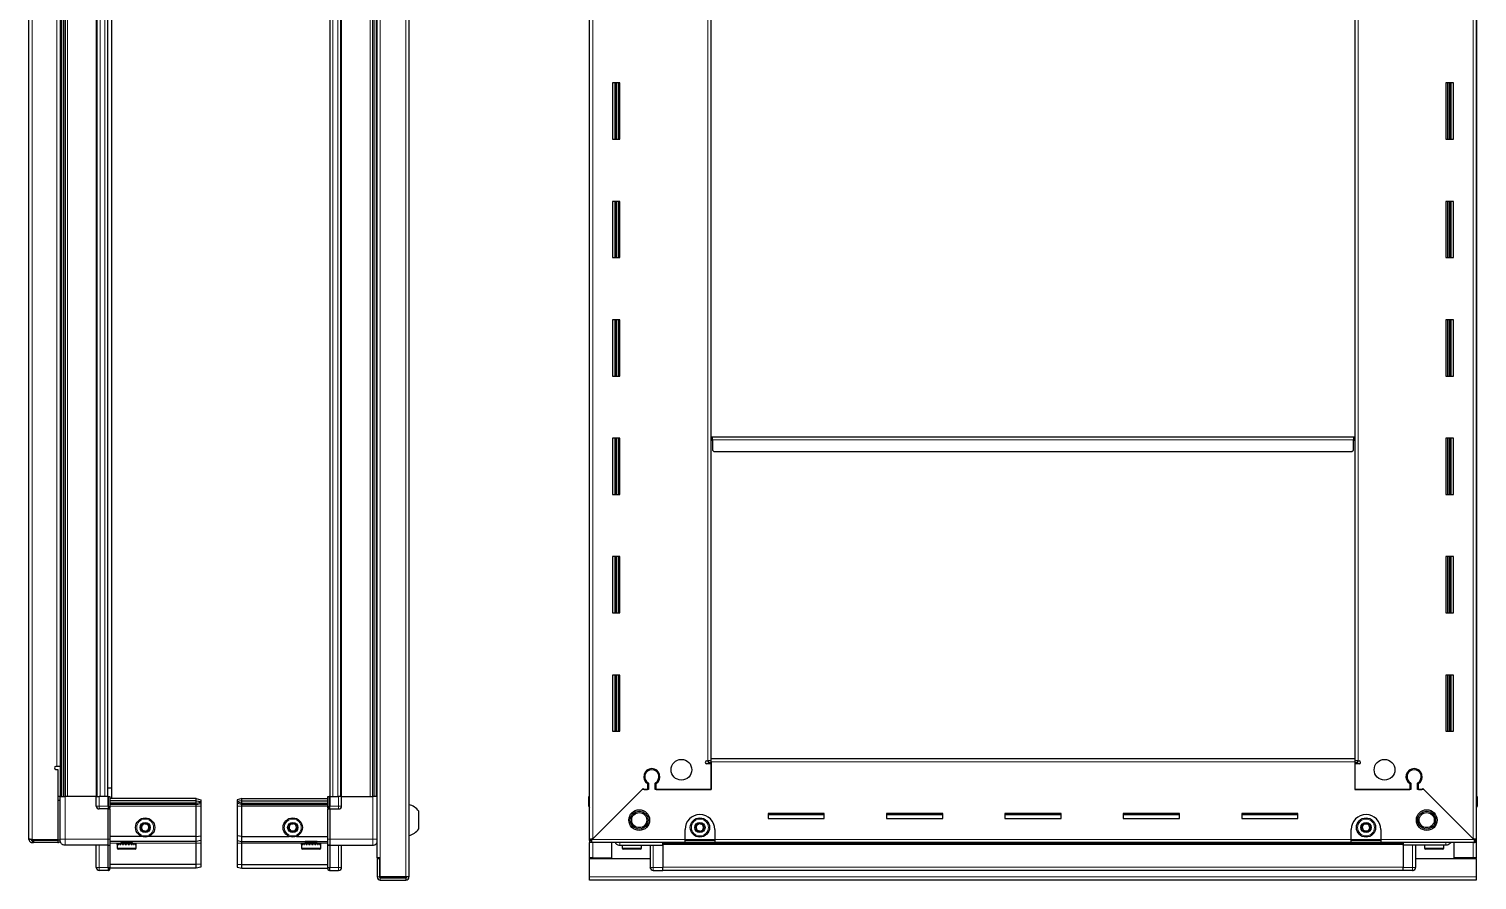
# Model space of a CAD drawing. Header units: millimetres. Extents: x 877 to 2763, y 126 to 1887.
# Drawn here: x 1709 to 2687, y 549 to 1124 of the extents above; entities that cross this region are included whole.
import ezdxf

# ---------------------------------------------------------------- set-up
doc = ezdxf.new("R2010")
doc.units = ezdxf.units.MM

msp = doc.modelspace()

# ---------------------------------------------------------------- linework, layer by layer
at = {"color": 8, "linetype": 'Continuous', "lineweight": 18}
for p, q in [((1963.45, 1745.56), (1963.45, 550.76)), ((1946.05, 1732.66), (1946.05, 563.66)), ((1710.95, 1720.41), (1710.95, 575.91)), ((2089.72, 1719.81), (2089.72, 576.51)), ((2684.52, 576.51), (2684.52, 1719.81)), ((1731.08, 1691.16), (1731.08, 605.16)), ((1733.53, 605.16), (1733.53, 1691.16)), ((1734.95, 1691.16), (1734.95, 605.16)), ((1754.35, 605.16), (1754.35, 1691.16)), ((1757, 605.16), (1757, 1691.16)), ((1760.2, 605.16), (1760.2, 1691.16)), ((1914.2, 1691.16), (1914.2, 605.16)), ((1917.4, 1691.16), (1917.4, 605.16)), ((1920.05, 1691.16), (1920.05, 605.16)), ((1939.45, 605.16), (1939.45, 1691.16)), ((1940.86, 1691.16), (1940.86, 605.16)), ((1943.31, 605.16), (1943.31, 1691.16)), ((1727.75, 625.41), (1727.75, 1670.91)), ((2167.52, 629.16), (2167.52, 1667.16)), ((2606.72, 1667.16), (2606.72, 629.16)), ((2104.62, 1087.16), (2104.62, 1049.16)), ((2105.85, 1087.16), (2105.85, 1049.16)), ((2668.38, 1049.16), (2668.38, 1087.16)), ((2669.62, 1049.16), (2669.62, 1087.16)), ((2104.62, 1007.16), (2104.62, 969.16)), ((2105.85, 1007.16), (2105.85, 969.16)), ((2668.38, 969.16), (2668.38, 1007.16)), ((2669.62, 969.16), (2669.62, 1007.16)), ((2104.62, 927.16), (2104.62, 889.16)), ((2105.85, 927.16), (2105.85, 889.16)), ((2668.38, 889.16), (2668.38, 927.16)), ((2669.62, 889.16), (2669.62, 927.16)), ((2104.62, 847.16), (2104.62, 809.16)), ((2105.85, 847.16), (2105.85, 809.16)), ((2170.62, 846.06), (2603.62, 846.06)), ((2668.38, 809.16), (2668.38, 847.16)), ((2669.62, 809.16), (2669.62, 847.16)), ((2104.62, 767.16), (2104.62, 729.16)), ((2105.85, 767.16), (2105.85, 729.16)), ((2668.38, 729.16), (2668.38, 767.16)), ((2669.62, 729.16), (2669.62, 767.16)), ((2104.62, 687.16), (2104.62, 649.16)), ((2105.85, 687.16), (2105.85, 649.16)), ((2668.38, 649.16), (2668.38, 687.16)), ((2669.62, 649.16), (2669.62, 687.16)), ((2604.62, 628.56), (2169.62, 628.56)), ((1729.85, 605.16), (1729.85, 625.41)), ((1733.35, 605.16), (1733.35, 576.16)), ((1754.35, 598.66), (1756.35, 598.66)), ((1756.35, 605.16), (1756.35, 598.66)), ((1756.35, 598.66), (1756.35, 596.66)), ((1762.35, 598.66), (1756.35, 598.66)), ((1762.35, 598.66), (1762.68, 598.66)), ((1821.85, 598.66), (1763.55, 598.66)), ((1821.85, 598.66), (1824.85, 598.66)), ((1852.55, 598.66), (1849.55, 598.66)), ((1852.55, 598.66), (1910.85, 598.66)), ((1912.05, 605.16), (1911.71, 605.16)), ((1912.05, 598.66), (1911.71, 598.66)), ((1912.05, 598.66), (1918.05, 598.66)), ((1918.05, 605.16), (1918.05, 598.66)), ((1920.05, 598.66), (1918.05, 598.66)), ((1918.05, 598.66), (1918.05, 596.66)), ((1941.05, 605.16), (1941.05, 576.16)), ((2087.62, 598.66), (2087.12, 598.66)), ((2686.62, 598.66), (2687.12, 598.66)), ((1763.55, 596.46), (1762.35, 596.46)), ((1912.05, 596.46), (1910.85, 596.46)), ((1762.35, 576.16), (1733.35, 576.16)), ((1756.35, 572.16), (1756.35, 557.16)), ((1762.35, 576.16), (1763.55, 576.16)), ((1763.55, 571.96), (1762.35, 571.96)), ((1770.85, 573.66), (1763.55, 573.66)), ((1768.52, 570.26), (1768.35, 570.26)), ((1781.35, 570.26), (1768.52, 570.26)), ((1821.85, 573.66), (1778.85, 573.66)), ((1824.85, 573.66), (1821.85, 573.66)), ((1849.55, 573.66), (1852.55, 573.66)), ((1852.55, 573.66), (1895.55, 573.66)), ((1906.05, 570.26), (1893.05, 570.26)), ((1903.55, 573.66), (1910.85, 573.66)), ((1912.05, 576.16), (1910.85, 576.16)), ((1912.05, 571.96), (1910.85, 571.96)), ((1912.05, 576.16), (1941.05, 576.16)), ((1918.05, 572.16), (1918.05, 557.16)), ((2089.22, 576.01), (2152.12, 576.01)), ((2089.72, 563.66), (2089.72, 573.91)), ((2113.92, 570.26), (2109.62, 570.26)), ((2122.62, 570.26), (2113.92, 570.26)), ((2130.62, 557.16), (2130.62, 572.16)), ((2137.12, 573.89), (2637.12, 573.89)), ((2137.12, 572.66), (2637.12, 572.66)), ((2172.12, 576.01), (2152.12, 576.01)), ((2172.12, 576.01), (2602.12, 576.01)), ((2622.12, 576.01), (2602.12, 576.01)), ((2622.12, 576.01), (2685.02, 576.01)), ((2643.62, 557.16), (2643.62, 572.16)), ((2659.59, 570.26), (2651.62, 570.26)), ((2664.62, 570.26), (2659.59, 570.26)), ((2684.52, 573.91), (2684.52, 563.66)), ((2089.72, 563.16), (2089.72, 563.66)), ((2684.52, 563.66), (2684.52, 563.16)), ((1756.35, 557.16), (1754.35, 557.16)), ((1756.35, 557.16), (1756.35, 555.16)), ((1762.35, 557.16), (1756.35, 557.16)), ((1762.35, 557.16), (1763.55, 557.16)), ((1912.05, 557.16), (1910.85, 557.16)), ((1912.05, 557.16), (1918.05, 557.16)), ((1918.05, 557.16), (1920.05, 557.16)), ((1918.05, 557.16), (1918.05, 555.16)), ((1945.55, 550.76), (1944.05, 550.76)), ((1946.15, 550.16), (1946.15, 548.66)), ((2686.62, 550.76), (2087.62, 550.76)), ((2128.62, 557.16), (2130.62, 557.16)), ((2137.12, 557.16), (2130.62, 557.16)), ((2130.62, 555.16), (2130.62, 557.16)), ((2137.12, 557.31), (2637.12, 557.31)), ((2637.12, 557.16), (2643.62, 557.16)), ((2645.62, 557.16), (2643.62, 557.16)), ((2643.62, 555.16), (2643.62, 557.16))]:
    msp.add_line(p, q, dxfattribs=at)
at = {"color": 7, "linetype": 'Continuous', "lineweight": 25}
for p, q in [((1965.55, 1745.56), (1965.55, 550.76)), ((1943.95, 1732.66), (1943.95, 563.66)), ((1708.85, 576.51), (1708.85, 1719.81)), ((2087.62, 575.91), (2087.62, 1720.41)), ((2686.62, 1720.41), (2686.62, 575.91)), ((1730.5, 605.16), (1730.5, 1691.16)), ((1732.29, 1691.16), (1732.29, 605.16)), ((1732.33, 1691.16), (1732.33, 605.16)), ((1755, 605.16), (1755, 1691.16)), ((1762.2, 605.16), (1762.2, 1691.16)), ((1764.7, 1684.16), (1764.7, 610.66)), ((1912.2, 1691.16), (1912.2, 605.16)), ((1919.4, 1691.16), (1919.4, 605.16)), ((1942.07, 605.16), (1942.07, 1691.16)), ((1942.11, 605.16), (1942.11, 1691.16)), ((1943.9, 1691.16), (1943.9, 605.16)), ((2087.27, 1691.16), (2087.27, 605.16)), ((2686.97, 605.16), (2686.97, 1691.16)), ((1729.85, 1670.91), (1729.85, 625.41)), ((2169.62, 630.66), (2169.62, 1665.66)), ((2604.62, 1665.66), (2604.62, 630.66)), ((2108.12, 1087.16), (2103.12, 1087.16)), ((2103.12, 1087.16), (2103.12, 1049.16)), ((2105.27, 1049.16), (2105.27, 1087.16)), ((2107.06, 1049.16), (2107.06, 1087.16)), ((2107.09, 1049.16), (2107.09, 1087.16)), ((2108.12, 1049.16), (2108.12, 1087.16)), ((2666.12, 1087.16), (2666.12, 1049.16)), ((2671.12, 1087.16), (2666.12, 1087.16)), ((2667.14, 1087.16), (2667.14, 1049.16)), ((2667.17, 1087.16), (2667.17, 1049.16)), ((2668.97, 1087.16), (2668.97, 1049.16)), ((2671.12, 1049.16), (2671.12, 1087.16)), ((2103.12, 1049.16), (2108.12, 1049.16)), ((2666.12, 1049.16), (2671.12, 1049.16)), ((2108.12, 1007.16), (2103.12, 1007.16)), ((2103.12, 1007.16), (2103.12, 969.16)), ((2105.27, 969.16), (2105.27, 1007.16)), ((2107.06, 969.16), (2107.06, 1007.16)), ((2107.09, 969.16), (2107.09, 1007.16)), ((2108.12, 969.16), (2108.12, 1007.16)), ((2666.12, 1007.16), (2666.12, 969.16)), ((2671.12, 1007.16), (2666.12, 1007.16)), ((2667.14, 1007.16), (2667.14, 969.16)), ((2667.17, 1007.16), (2667.17, 969.16)), ((2668.97, 1007.16), (2668.97, 969.16)), ((2671.12, 969.16), (2671.12, 1007.16)), ((2103.12, 969.16), (2108.12, 969.16)), ((2666.12, 969.16), (2671.12, 969.16)), ((2108.12, 927.16), (2103.12, 927.16)), ((2103.12, 927.16), (2103.12, 889.16)), ((2105.27, 889.16), (2105.27, 927.16)), ((2107.06, 889.16), (2107.06, 927.16)), ((2107.09, 889.16), (2107.09, 927.16)), ((2108.12, 889.16), (2108.12, 927.16)), ((2666.12, 927.16), (2666.12, 889.16)), ((2671.12, 927.16), (2666.12, 927.16)), ((2667.14, 927.16), (2667.14, 889.16)), ((2667.17, 927.16), (2667.17, 889.16)), ((2668.97, 927.16), (2668.97, 889.16)), ((2671.12, 889.16), (2671.12, 927.16)), ((2103.12, 889.16), (2108.12, 889.16)), ((2666.12, 889.16), (2671.12, 889.16)), ((2108.12, 847.16), (2103.12, 847.16)), ((2103.12, 847.16), (2103.12, 809.16)), ((2105.27, 809.16), (2105.27, 847.16)), ((2107.06, 809.16), (2107.06, 847.16)), ((2107.09, 809.16), (2107.09, 847.16)), ((2108.12, 809.16), (2108.12, 847.16)), ((2169.62, 848.16), (2170.37, 848.16)), ((2170.37, 848.16), (2170.37, 845.31)), ((2170.37, 845.31), (2170.62, 845.31)), ((2170.62, 848.16), (2603.62, 848.16)), ((2170.62, 846.06), (2170.62, 848.16)), ((2170.62, 846.06), (2170.62, 839.16)), ((2603.62, 848.16), (2603.62, 846.06)), ((2603.62, 839.16), (2603.62, 846.06)), ((2603.62, 845.31), (2603.87, 845.31)), ((2603.87, 845.31), (2603.87, 848.16)), ((2603.87, 848.16), (2604.62, 848.16)), ((2666.12, 847.16), (2666.12, 809.16)), ((2671.12, 847.16), (2666.12, 847.16)), ((2667.14, 847.16), (2667.14, 809.16)), ((2667.17, 847.16), (2667.17, 809.16)), ((2668.97, 847.16), (2668.97, 809.16)), ((2671.12, 809.16), (2671.12, 847.16)), ((2170.62, 839.16), (2171.62, 838.16)), ((2171.62, 838.16), (2602.62, 838.16)), ((2602.62, 838.16), (2603.62, 839.16)), ((2103.12, 809.16), (2108.12, 809.16)), ((2666.12, 809.16), (2671.12, 809.16)), ((2108.12, 767.16), (2103.12, 767.16)), ((2103.12, 767.16), (2103.12, 729.16)), ((2105.27, 729.16), (2105.27, 767.16)), ((2107.06, 729.16), (2107.06, 767.16)), ((2107.09, 729.16), (2107.09, 767.16)), ((2108.12, 729.16), (2108.12, 767.16)), ((2666.12, 767.16), (2666.12, 729.16)), ((2671.12, 767.16), (2666.12, 767.16)), ((2667.14, 767.16), (2667.14, 729.16)), ((2667.17, 767.16), (2667.17, 729.16)), ((2668.97, 767.16), (2668.97, 729.16)), ((2671.12, 729.16), (2671.12, 767.16)), ((2103.12, 729.16), (2108.12, 729.16)), ((2666.12, 729.16), (2671.12, 729.16)), ((2108.12, 687.16), (2103.12, 687.16)), ((2103.12, 687.16), (2103.12, 649.16)), ((2105.27, 649.16), (2105.27, 687.16)), ((2107.06, 649.16), (2107.06, 687.16)), ((2107.09, 649.16), (2107.09, 687.16)), ((2108.12, 649.16), (2108.12, 687.16)), ((2666.12, 687.16), (2666.12, 649.16)), ((2671.12, 687.16), (2666.12, 687.16)), ((2667.14, 687.16), (2667.14, 649.16)), ((2667.17, 687.16), (2667.17, 649.16)), ((2668.97, 687.16), (2668.97, 649.16)), ((2671.12, 649.16), (2671.12, 687.16)), ((2103.12, 649.16), (2108.12, 649.16)), ((2666.12, 649.16), (2671.12, 649.16)), ((2166.77, 629.16), (2167.52, 629.16)), ((2169.62, 627.16), (2166.77, 627.16)), ((2169.62, 629.16), (2167.52, 629.16)), ((2167.62, 629.16), (2167.62, 628.16)), ((2167.62, 628.16), (2169.62, 628.16)), ((2169.62, 630.66), (2604.62, 630.66)), ((2169.62, 628.56), (2169.62, 630.66)), ((2169.62, 628.56), (2169.62, 609.91)), ((2169.62, 609.91), (2169.62, 627.16)), ((2604.62, 630.66), (2604.62, 628.56)), ((2606.72, 629.16), (2604.62, 629.16)), ((2604.62, 628.56), (2604.62, 609.91)), ((2604.62, 628.16), (2606.62, 628.16)), ((2604.62, 627.16), (2604.62, 609.91)), ((2607.47, 627.16), (2604.62, 627.16)), ((2606.62, 628.16), (2606.62, 629.16)), ((2606.72, 629.16), (2607.47, 629.16)), ((1727.75, 625.41), (1727, 625.41)), ((1727, 623.41), (1728.35, 623.41)), ((1729.85, 625.41), (1727.75, 625.41)), ((1728.35, 623.41), (1728.35, 575.91)), ((2127.62, 623.53), (2127.62, 622.77)), ((2646.62, 623.53), (2646.62, 622.77)), ((1764.7, 610.66), (1762.2, 610.66)), ((1764.7, 610.66), (1764.7, 603.66)), ((2123.12, 609.91), (2089.22, 576.01)), ((2089.72, 576.51), (2123.82, 610.61)), ((2127.32, 609.91), (2123.12, 609.91)), ((2123.82, 610.61), (2124.52, 609.91)), ((2124.52, 609.91), (2126.62, 609.91)), ((2126.62, 613.8), (2126.62, 609.91)), ((2127.32, 614.2), (2127.32, 609.91)), ((2131.92, 609.91), (2131.92, 614.2)), ((2169.62, 609.91), (2131.92, 609.91)), ((2132.62, 609.91), (2132.62, 613.8)), ((2132.62, 609.91), (2169.62, 609.91)), ((2642.32, 609.91), (2604.62, 609.91)), ((2604.62, 609.91), (2641.62, 609.91)), ((2641.62, 613.8), (2641.62, 609.91)), ((2642.32, 614.2), (2642.32, 609.91)), ((2646.92, 609.91), (2646.92, 614.2)), ((2651.12, 609.91), (2646.92, 609.91)), ((2647.62, 609.91), (2647.62, 613.8)), ((2647.62, 609.91), (2649.72, 609.91)), ((2649.72, 609.91), (2650.42, 610.61)), ((2650.42, 610.61), (2684.52, 576.51)), ((2685.02, 576.01), (2651.12, 609.91)), ((1729.85, 605.16), (1728.35, 605.16)), ((1729.85, 602.41), (1728.35, 602.41)), ((1729.85, 576.16), (1729.85, 605.16)), ((1754.35, 605.16), (1733.35, 605.16)), ((1754.35, 598.66), (1754.35, 605.16)), ((1754.35, 605.16), (1756.35, 605.16)), ((1762.35, 605.16), (1756.35, 605.16)), ((1762.35, 605.16), (1762.68, 605.16)), ((1762.35, 598.66), (1762.35, 605.16)), ((1762.35, 598.66), (1762.35, 596.66)), ((1762.35, 598.66), (1762.35, 596.66)), ((1762.68, 598.66), (1762.68, 605.16)), ((1762.68, 605.16), (1763.55, 605.16)), ((1763.55, 605.16), (1763.55, 597.34)), ((1821.85, 603.66), (1763.55, 603.66)), ((1821.85, 602.16), (1763.55, 602.16)), ((1821.85, 600.66), (1763.55, 600.66)), ((1821.85, 599.66), (1763.55, 599.66)), ((1763.55, 596.66), (1763.55, 597.34)), ((1821.85, 602.16), (1821.85, 603.66)), ((1821.85, 603.66), (1824.85, 602.85)), ((1821.85, 600.66), (1821.85, 602.16)), ((1821.85, 602.16), (1824.85, 601.7)), ((1821.85, 600.66), (1824.85, 601.2)), ((1821.85, 599.66), (1821.85, 600.66)), ((1821.85, 599.66), (1824.85, 600.46)), ((1821.85, 598.66), (1821.85, 599.66)), ((1821.85, 578.16), (1821.85, 598.66)), ((1824.85, 602.85), (1824.85, 601.7)), ((1824.85, 601.7), (1824.85, 601.2)), ((1824.85, 601.2), (1824.85, 600.46)), ((1824.85, 600.46), (1824.85, 598.66)), ((1824.85, 598.66), (1824.85, 578.49)), ((1852.55, 603.66), (1849.55, 602.85)), ((1849.55, 602.85), (1849.55, 601.7)), ((1852.55, 602.16), (1849.55, 601.7)), ((1849.55, 601.7), (1849.55, 601.2)), ((1852.55, 600.66), (1849.55, 601.2)), ((1849.55, 601.2), (1849.55, 600.46)), ((1852.55, 599.66), (1849.55, 600.46)), ((1849.55, 600.46), (1849.55, 598.66)), ((1849.55, 598.66), (1849.55, 578.49)), ((1852.55, 602.16), (1852.55, 603.66)), ((1852.55, 603.66), (1910.85, 603.66)), ((1852.55, 600.66), (1852.55, 602.16)), ((1852.55, 602.16), (1910.85, 602.16)), ((1852.55, 600.66), (1910.85, 600.66)), ((1852.55, 599.66), (1852.55, 600.66)), ((1852.55, 599.66), (1910.85, 599.66)), ((1852.55, 598.66), (1852.55, 599.66)), ((1852.55, 578.16), (1852.55, 598.66)), ((1910.85, 597.34), (1910.85, 605.16)), ((1910.85, 605.16), (1911.71, 605.16)), ((1910.85, 597.34), (1910.85, 596.66)), ((1911.71, 605.16), (1911.71, 605.16)), ((1911.71, 605.16), (1911.71, 598.66)), ((1912.05, 605.16), (1911.71, 605.16)), ((1912.05, 605.16), (1912.05, 598.66)), ((1912.05, 605.16), (1912.05, 605.16)), ((1912.05, 605.16), (1912.05, 598.66)), ((1912.05, 605.16), (1918.05, 605.16)), ((1912.05, 596.66), (1912.05, 598.66)), ((1920.05, 605.16), (1918.05, 605.16)), ((1920.05, 598.66), (1920.05, 605.16)), ((1920.05, 605.16), (1941.05, 605.16)), ((2087.12, 605.16), (2087.12, 605.16)), ((2087.12, 598.66), (2087.12, 605.16)), ((2087.12, 605.16), (2087.12, 605.16)), ((2087.12, 605.16), (2087.12, 598.66)), ((2087.62, 605.16), (2087.12, 605.16)), ((2087.62, 597.34), (2087.62, 597.34)), ((2686.62, 605.16), (2687.12, 605.16)), ((2687.12, 605.16), (2687.12, 605.16)), ((2687.12, 598.66), (2687.12, 605.16)), ((2687.12, 605.16), (2687.12, 598.66)), ((1762.35, 596.66), (1756.35, 596.66)), ((1762.35, 596.66), (1763.55, 596.66)), ((1762.35, 596.46), (1762.35, 596.66)), ((1762.35, 576.16), (1762.35, 596.46)), ((1763.55, 596.66), (1763.55, 596.46)), ((1763.55, 596.46), (1763.55, 576.16)), ((1912.05, 596.66), (1910.85, 596.66)), ((1910.85, 596.46), (1910.85, 596.66)), ((1910.85, 576.16), (1910.85, 596.46)), ((1912.05, 596.66), (1912.05, 596.46)), ((1912.05, 596.66), (1918.05, 596.66)), ((1912.05, 596.46), (1912.05, 576.16)), ((1972.15, 583.16), (1972.15, 595.16)), ((2246.12, 593.66), (2208.12, 593.66)), ((2208.12, 593.66), (2208.12, 590.16)), ((2208.12, 592.91), (2246.12, 592.91)), ((2208.12, 590.16), (2246.12, 590.16)), ((2246.12, 590.16), (2246.12, 593.66)), ((2326.12, 593.66), (2288.12, 593.66)), ((2288.12, 593.66), (2288.12, 590.16)), ((2288.12, 592.91), (2326.12, 592.91)), ((2288.12, 590.16), (2326.12, 590.16)), ((2326.12, 590.16), (2326.12, 593.66)), ((2406.12, 593.66), (2368.12, 593.66)), ((2368.12, 593.66), (2368.12, 590.16)), ((2368.12, 592.91), (2406.12, 592.91)), ((2368.12, 590.16), (2406.12, 590.16)), ((2406.12, 590.16), (2406.12, 593.66)), ((2486.12, 593.66), (2448.12, 593.66)), ((2448.12, 593.66), (2448.12, 590.16)), ((2448.12, 592.91), (2486.12, 592.91)), ((2448.12, 590.16), (2486.12, 590.16)), ((2486.12, 590.16), (2486.12, 593.66)), ((2566.12, 593.66), (2528.12, 593.66)), ((2528.12, 593.66), (2528.12, 590.16)), ((2528.12, 592.91), (2566.12, 592.91)), ((2528.12, 590.16), (2566.12, 590.16)), ((2566.12, 590.16), (2566.12, 593.66)), ((1784.85, 578.16), (1763.55, 578.16)), ((1821.85, 578.16), (1789.85, 578.16)), ((1821.85, 578.16), (1824.85, 578.49)), ((1821.85, 574.66), (1821.85, 578.16)), ((1824.85, 578.49), (1824.85, 575.46)), ((1852.55, 578.16), (1849.55, 578.49)), ((1849.55, 578.49), (1849.55, 575.46)), ((1852.55, 578.16), (1884.55, 578.16)), ((1852.55, 574.66), (1852.55, 578.16)), ((1889.55, 578.16), (1910.85, 578.16)), ((2152.12, 576.01), (2152.12, 582.91)), ((2172.12, 582.91), (2172.12, 576.01)), ((2602.12, 576.01), (2602.12, 582.91)), ((2622.12, 582.91), (2622.12, 576.01)), ((1708.85, 576.01), (1708.85, 576.51)), ((1710.35, 576.01), (1708.85, 576.01)), ((1728.35, 575.91), (1710.95, 575.91)), ((1710.95, 575.41), (1710.95, 573.91)), ((1710.95, 575.41), (1711.85, 575.41)), ((1710.95, 573.91), (1711.85, 573.91)), ((1711.85, 575.41), (1711.85, 573.91)), ((1728.35, 575.41), (1711.85, 575.41)), ((1728.35, 573.91), (1711.85, 573.91)), ((1728.35, 575.91), (1729.85, 575.91)), ((1728.35, 575.41), (1728.35, 573.91)), ((1762.35, 572.16), (1733.35, 572.16)), ((1754.35, 557.16), (1754.35, 572.16)), ((1762.35, 572.16), (1762.35, 576.16)), ((1762.35, 572.16), (1763.55, 572.16)), ((1762.35, 571.96), (1762.35, 572.16)), ((1762.35, 557.16), (1762.35, 571.96)), ((1763.55, 576.16), (1763.55, 572.16)), ((1821.85, 574.66), (1763.55, 574.66)), ((1763.55, 572.16), (1763.55, 571.96)), ((1763.55, 571.96), (1763.55, 557.16)), ((1768.35, 573.16), (1768.35, 570.26)), ((1768.44, 573.16), (1768.35, 573.16)), ((1768.44, 572.66), (1768.44, 573.16)), ((1768.61, 573.16), (1768.44, 573.16)), ((1768.44, 572.66), (1768.61, 572.66)), ((1768.61, 572.66), (1768.61, 573.16)), ((1769.1, 573.16), (1768.61, 573.16)), ((1769.1, 572.66), (1769.1, 573.16)), ((1769.48, 573.16), (1769.1, 573.16)), ((1769.1, 572.66), (1769.48, 572.66)), ((1769.3, 569.46), (1769.15, 569.46)), ((1780.55, 569.46), (1769.3, 569.46)), ((1769.48, 572.66), (1769.48, 573.16)), ((1770.32, 573.16), (1769.48, 573.16)), ((1770.32, 572.66), (1770.32, 573.16)), ((1770.88, 573.16), (1770.32, 573.16)), ((1770.32, 572.66), (1770.88, 572.66)), ((1770.45, 573.26), (1770.45, 573.16)), ((1775.85, 573.26), (1770.45, 573.26)), ((1770.85, 574.66), (1770.85, 574.63)), ((1770.85, 574.63), (1771.54, 574.14)), ((1770.95, 574.63), (1770.85, 574.63)), ((1771.54, 574.14), (1770.85, 573.66)), ((1770.95, 573.66), (1770.85, 573.66)), ((1770.88, 572.66), (1770.88, 573.16)), ((1771.98, 573.16), (1770.88, 573.16)), ((1778.85, 574.63), (1770.95, 574.63)), ((1778.85, 573.66), (1770.95, 573.66)), ((1771.62, 574.14), (1771.54, 574.14)), ((1778.16, 574.14), (1771.62, 574.14)), ((1771.98, 572.66), (1771.98, 573.16)), ((1772.66, 573.16), (1771.98, 573.16)), ((1771.98, 572.66), (1772.66, 572.66)), ((1772.66, 572.66), (1772.66, 573.16)), ((1773.93, 573.16), (1772.66, 573.16)), ((1773.93, 572.66), (1773.93, 573.16)), ((1774.22, 573.16), (1773.93, 573.16)), ((1773.93, 572.66), (1774.66, 572.66)), ((1774.22, 572.66), (1774.22, 573.16)), ((1774.66, 572.66), (1774.66, 573.16)), ((1775.96, 573.16), (1774.66, 573.16)), ((1779.25, 573.26), (1775.85, 573.26)), ((1775.96, 572.66), (1775.96, 573.16)), ((1775.96, 572.66), (1776.68, 572.66)), ((1776.09, 572.66), (1776.09, 573.16)), ((1776.68, 573.16), (1776.09, 573.16)), ((1776.68, 572.66), (1776.68, 573.16)), ((1777.88, 573.16), (1776.68, 573.16)), ((1777.88, 572.66), (1777.88, 573.16)), ((1778.52, 573.16), (1777.88, 573.16)), ((1777.88, 572.66), (1778.52, 572.66)), ((1778.16, 574.14), (1778.85, 574.63)), ((1778.85, 573.66), (1778.16, 574.14)), ((1778.52, 572.66), (1778.52, 573.16)), ((1779.51, 573.16), (1778.52, 573.16)), ((1778.85, 574.63), (1778.85, 574.66)), ((1779.25, 573.16), (1779.25, 573.26)), ((1779.51, 572.66), (1779.51, 573.16)), ((1780, 573.16), (1779.51, 573.16)), ((1779.51, 572.66), (1780, 572.66)), ((1780, 572.66), (1780, 573.16)), ((1780.68, 573.16), (1780, 573.16)), ((1780.68, 572.66), (1780.68, 573.16)), ((1780.97, 573.16), (1780.68, 573.16)), ((1780.68, 572.66), (1780.97, 572.66)), ((1780.97, 572.66), (1780.97, 573.16)), ((1781.28, 573.16), (1780.97, 573.16)), ((1781.28, 572.66), (1781.28, 573.16)), ((1781.35, 573.16), (1781.28, 573.16)), ((1781.28, 572.66), (1781.35, 572.66)), ((1781.35, 570.26), (1781.35, 573.16)), ((1781.35, 572.66), (1781.35, 573.16)), ((1781.35, 573.16), (1781.35, 573.16)), ((1824.85, 575.46), (1821.85, 574.66)), ((1821.85, 573.66), (1821.85, 574.66)), ((1821.85, 559.16), (1821.85, 573.66)), ((1824.85, 575.46), (1824.85, 573.66)), ((1824.85, 573.66), (1824.85, 559.31)), ((1849.55, 575.46), (1852.55, 574.66)), ((1849.55, 575.46), (1849.55, 573.66)), ((1849.55, 573.66), (1849.55, 559.31)), ((1852.55, 574.66), (1910.85, 574.66)), ((1852.55, 573.66), (1852.55, 574.66)), ((1852.55, 559.16), (1852.55, 573.66)), ((1893.05, 573.16), (1893.05, 570.26)), ((1893.07, 573.16), (1893.05, 573.16)), ((1893.07, 572.66), (1893.07, 573.16)), ((1893.16, 573.16), (1893.07, 573.16)), ((1893.07, 572.66), (1893.16, 572.66)), ((1893.16, 572.66), (1893.16, 573.16)), ((1893.54, 573.16), (1893.16, 573.16)), ((1893.54, 572.66), (1893.54, 573.16)), ((1893.86, 573.16), (1893.54, 573.16)), ((1893.54, 572.66), (1893.86, 572.66)), ((1905.25, 569.46), (1893.85, 569.46)), ((1893.86, 572.66), (1893.86, 573.16)), ((1894.59, 573.16), (1893.86, 573.16)), ((1894.59, 572.66), (1894.59, 573.16)), ((1895.1, 573.16), (1894.59, 573.16)), ((1894.59, 572.66), (1895.1, 572.66)), ((1895.1, 572.66), (1895.1, 573.16)), ((1896.14, 573.16), (1895.1, 573.16)), ((1895.15, 573.26), (1895.15, 573.16)), ((1903.95, 573.26), (1895.15, 573.26)), ((1895.55, 574.66), (1895.55, 574.63)), ((1895.55, 574.63), (1896.24, 574.14)), ((1903.55, 574.63), (1895.55, 574.63)), ((1896.24, 574.14), (1895.55, 573.66)), ((1903.55, 573.66), (1895.55, 573.66)), ((1896.14, 572.66), (1896.14, 573.16)), ((1896.79, 573.16), (1896.14, 573.16)), ((1896.14, 572.66), (1896.79, 572.66)), ((1902.86, 574.14), (1896.24, 574.14)), ((1896.79, 572.66), (1896.79, 573.16)), ((1898.01, 573.16), (1896.79, 573.16)), ((1898.01, 572.66), (1898.01, 573.16)), ((1898.51, 573.16), (1898.01, 573.16)), ((1898.01, 572.66), (1898.74, 572.66)), ((1898.51, 572.66), (1898.51, 573.16)), ((1898.74, 572.66), (1898.74, 573.16)), ((1900.04, 573.16), (1898.74, 573.16)), ((1900.04, 572.66), (1900.04, 573.16)), ((1900.04, 572.66), (1900.77, 572.66)), ((1900.38, 572.66), (1900.38, 573.16)), ((1900.77, 573.16), (1900.38, 573.16)), ((1900.77, 572.66), (1900.77, 573.16)), ((1902.02, 573.16), (1900.77, 573.16)), ((1902.02, 572.66), (1902.02, 573.16)), ((1902.69, 573.16), (1902.02, 573.16)), ((1902.02, 572.66), (1902.69, 572.66)), ((1902.69, 572.66), (1902.69, 573.16)), ((1903.76, 573.16), (1902.69, 573.16)), ((1902.86, 574.14), (1903.55, 574.63)), ((1903.55, 573.66), (1902.86, 574.14)), ((1903.55, 574.63), (1903.55, 574.66)), ((1903.76, 572.66), (1903.76, 573.16)), ((1904.29, 573.16), (1903.76, 573.16)), ((1903.76, 572.66), (1904.29, 572.66)), ((1903.95, 573.16), (1903.95, 573.26)), ((1904.29, 572.66), (1904.29, 573.16)), ((1905.08, 573.16), (1904.29, 573.16)), ((1905.08, 572.66), (1905.08, 573.16)), ((1905.43, 573.16), (1905.08, 573.16)), ((1905.08, 572.66), (1905.43, 572.66)), ((1905.43, 572.66), (1905.43, 573.16)), ((1905.86, 573.16), (1905.43, 573.16)), ((1905.86, 572.66), (1905.86, 573.16)), ((1906, 573.16), (1905.86, 573.16)), ((1905.86, 572.66), (1906, 572.66)), ((1906, 572.66), (1906, 573.16)), ((1906.05, 573.16), (1906, 573.16)), ((1906.05, 570.26), (1906.05, 573.16)), ((1910.85, 572.16), (1910.85, 576.16)), ((1912.05, 572.16), (1910.85, 572.16)), ((1910.85, 571.96), (1910.85, 572.16)), ((1910.85, 557.16), (1910.85, 571.96)), ((1912.05, 576.16), (1912.05, 572.16)), ((1912.05, 572.16), (1912.05, 571.96)), ((1912.05, 572.16), (1941.05, 572.16)), ((1912.05, 571.96), (1912.05, 557.16)), ((1912.05, 571.96), (1912.05, 557.16)), ((1920.05, 557.16), (1920.05, 572.16)), ((2087.62, 575.41), (2087.62, 575.91)), ((2089.12, 575.91), (2087.62, 575.91)), ((2087.62, 575.41), (2087.62, 573.91)), ((2088.62, 575.41), (2087.62, 575.41)), ((2087.62, 563.66), (2087.62, 573.91)), ((2088.62, 573.91), (2087.62, 573.91)), ((2088.62, 575.41), (2088.62, 573.91)), ((2152.12, 573.91), (2088.62, 573.91)), ((2102.62, 563.66), (2102.62, 573.91)), ((2108.12, 572.16), (2137.12, 572.16)), ((2109.62, 572.16), (2109.62, 570.26)), ((2114.19, 569.46), (2110.42, 569.46)), ((2121.82, 569.46), (2114.19, 569.46)), ((2122.62, 570.26), (2122.62, 572.16)), ((2128.62, 572.16), (2128.62, 557.16)), ((2137.12, 572.19), (2137.04, 573.91)), ((2637.12, 573.31), (2137.12, 573.31)), ((2137.12, 572.16), (2137.12, 572.66)), ((2137.12, 572.16), (2137.12, 557.16)), ((2152.12, 573.91), (2152.12, 576.01)), ((2172.12, 575.41), (2152.12, 575.41)), ((2172.12, 573.91), (2152.12, 573.91)), ((2172.12, 576.01), (2172.12, 573.91)), ((2602.12, 573.91), (2172.12, 573.91)), ((2602.12, 573.91), (2602.12, 576.01)), ((2622.12, 575.41), (2602.12, 575.41)), ((2622.12, 573.91), (2602.12, 573.91)), ((2622.12, 576.01), (2622.12, 573.91)), ((2685.62, 573.91), (2622.12, 573.91)), ((2637.19, 573.91), (2637.12, 572.19)), ((2637.12, 572.16), (2637.12, 572.66)), ((2666.12, 572.16), (2637.12, 572.16)), ((2637.12, 572.16), (2637.12, 557.16)), ((2645.62, 572.16), (2645.62, 557.16)), ((2651.62, 572.16), (2651.62, 570.26)), ((2659.41, 569.46), (2652.42, 569.46)), ((2663.82, 569.46), (2659.41, 569.46)), ((2664.62, 570.26), (2664.62, 572.16)), ((2671.62, 563.66), (2671.62, 573.91)), ((2685.12, 575.91), (2686.62, 575.91)), ((2685.62, 575.41), (2685.62, 573.91)), ((2686.62, 575.41), (2685.62, 575.41)), ((2686.62, 573.91), (2685.62, 573.91)), ((2686.62, 575.91), (2686.62, 575.41)), ((2686.62, 575.41), (2686.62, 573.91)), ((2686.62, 573.91), (2686.62, 563.66)), ((1821.85, 559.16), (1763.55, 559.16)), ((1824.85, 559.31), (1821.85, 559.16)), ((1821.85, 556.66), (1821.85, 559.16)), ((1824.85, 559.31), (1824.85, 557.46)), ((1849.55, 559.31), (1852.55, 559.16)), ((1849.55, 559.31), (1849.55, 557.46)), ((1852.55, 559.16), (1910.85, 559.16)), ((1852.55, 556.66), (1852.55, 559.16)), ((1946.05, 563.66), (1943.95, 563.66)), ((1944.05, 563.16), (1945.55, 563.16)), ((1944.05, 563.16), (1944.05, 550.76)), ((1945.55, 563.16), (1945.55, 550.76)), ((1946.05, 550.76), (1946.05, 563.66)), ((2089.72, 563.66), (2087.62, 563.66)), ((2087.62, 563.16), (2087.62, 563.66)), ((2087.62, 550.76), (2087.62, 563.16)), ((2087.62, 563.16), (2128.62, 563.16)), ((2089.12, 563.16), (2089.12, 563.66)), ((2089.72, 563.66), (2102.62, 563.66)), ((2645.62, 563.16), (2686.62, 563.16)), ((2684.52, 563.66), (2671.62, 563.66)), ((2686.62, 563.66), (2684.52, 563.66)), ((2685.12, 563.16), (2685.12, 563.66)), ((2686.62, 563.16), (2686.62, 563.66)), ((2686.62, 563.16), (2686.62, 550.76)), ((1762.35, 555.16), (1756.35, 555.16)), ((1762.35, 557.16), (1762.35, 555.16)), ((1762.35, 555.16), (1762.68, 555.16)), ((1762.35, 555.16), (1762.68, 555.16)), ((1762.35, 555.16), (1762.35, 555.16)), ((1762.68, 555.16), (1763.55, 555.66)), ((1762.68, 555.16), (1763.55, 555.66)), ((1763.55, 555.66), (1763.55, 557.16)), ((1821.85, 556.66), (1763.55, 556.66)), ((1824.85, 557.46), (1821.85, 556.66)), ((1849.55, 557.46), (1852.55, 556.66)), ((1852.55, 556.66), (1910.85, 556.66)), ((1910.85, 557.16), (1910.85, 555.66)), ((1910.85, 555.66), (1911.71, 555.16)), ((1912.05, 555.16), (1911.71, 555.16)), ((1912.05, 555.16), (1912.05, 557.16)), ((1912.05, 555.16), (1918.05, 555.16)), ((1963.45, 550.76), (1946.05, 550.76)), ((1946.15, 550.16), (1963.45, 550.16)), ((1946.15, 548.66), (1963.45, 548.66)), ((1965.55, 550.76), (1963.45, 550.76)), ((1963.45, 550.16), (1963.45, 548.66)), ((2087.62, 548.66), (2087.62, 550.76)), ((2686.62, 548.66), (2087.62, 548.66)), ((2128.62, 557.16), (2128.62, 557.16)), ((2130.62, 555.16), (2137.12, 555.16)), ((2130.62, 555.16), (2137.12, 555.16)), ((2137.12, 555.16), (2137.12, 557.16)), ((2137.12, 555.31), (2637.12, 555.31)), ((2137.12, 555.16), (2137.12, 555.16)), ((2637.12, 555.16), (2637.12, 557.16)), ((2637.12, 555.16), (2637.12, 555.16)), ((2643.62, 555.16), (2637.12, 555.16)), ((2637.12, 555.16), (2637.12, 555.16)), ((2643.62, 555.16), (2637.12, 555.16)), ((2644.94, 555.66), (2644.94, 555.66)), ((2686.62, 550.76), (2686.62, 548.66))]:
    msp.add_line(p, q, dxfattribs=at)
at = {"color": 7, "linetype": 'Continuous', "lineweight": 25, "flags": 128}
msp.add_lwpolyline([(2128.76, 556.41), (2128.65, 556.77), (2128.62, 557.16)], dxfattribs=at)
at = {"color": 7, "linetype": 'Continuous', "lineweight": 25}
for centre, radius in [((2149.62, 623.16), 7), ((2624.62, 623.16), 7), ((1787.35, 584.16), 6.5), ((1787.35, 584.16), 3.46), ((1887.05, 584.16), 6.5), ((1887.05, 584.16), 3.46), ((2121.12, 589.16), 7), ((2121.12, 589.16), 6.03), ((2121.12, 589.16), 5.1), ((2162.12, 584.16), 6.5), ((2162.12, 584.16), 3.46), ((2612.12, 584.16), 6.5), ((2612.12, 584.16), 3.46), ((2653.12, 589.16), 7), ((2653.12, 589.16), 6.03), ((2653.12, 589.16), 5.1)]:
    msp.add_circle(centre, radius, dxfattribs=at)
at = {"color": 8, "linetype": 'Continuous', "lineweight": 18}
for centre in [(1787.35, 584.16), (1887.05, 584.16), (2162.12, 584.16), (2612.12, 584.16)]:
    msp.add_circle(centre, 5.7, dxfattribs=at)
at = {"color": 7, "linetype": 'Continuous', "lineweight": 25}
for centre, radius, start, end in [((2166.77, 628.16), 1, 90, 270), ((2607.47, 628.16), 1, 270, 90), ((1727, 624.41), 1, 90, 270), ((2129.62, 618.41), 5.5, 303.05573, 236.94427), ((2129.62, 618.41), 4.8, 298.63099, 241.36901), ((2644.62, 618.41), 5.5, 303.05573, 236.94427), ((2644.62, 618.41), 4.8, 298.63099, 241.36901), ((1756.35, 598.66), 2, 180, 270), ((1918.05, 598.66), 2, 270, 0), ((1962.52, 588.13), 11.91, 36.1266, 75.29965), ((2089.12, 598.66), 2, 180, 221.39416), ((2685.12, 598.66), 2, 318.57492, 360), ((2685.12, 598.66), 2, 318.59038, 0), ((2162.12, 582.91), 10, 90, 180), ((2162.12, 582.91), 10, 0, 90), ((2612.12, 582.91), 10, 90, 180), ((2612.12, 582.91), 10, 0, 90), ((1787.35, 584.16), 2.5, 127.98423, 187.98423), ((1787.35, 584.16), 2.5, 187.98423, 247.98423), ((1787.35, 584.16), 2.5, 67.98423, 127.98423), ((1787.35, 584.16), 2.5, 247.98423, 307.98423), ((1787.35, 584.16), 2.5, 7.98423, 67.98423), ((1787.35, 584.16), 2.5, 307.98423, 7.98423), ((1887.05, 584.16), 2.5, 155.91157, 215.91157), ((1887.05, 584.16), 2.5, 95.91157, 155.91157), ((1887.05, 584.16), 2.5, 215.91157, 275.91157), ((1887.05, 584.16), 2.5, 35.91157, 95.91157), ((1887.05, 584.16), 2.5, 275.91157, 335.91157), ((1887.05, 584.16), 2.5, 335.91157, 35.91157), ((1962.52, 590.18), 11.91, 284.70035, 323.8734), ((2162.12, 584.16), 2.5, 127.47401, 187.47401), ((2162.12, 584.16), 2.5, 187.47401, 247.47401), ((2162.12, 584.16), 2.5, 67.47401, 127.47401), ((2162.12, 584.16), 2.5, 247.47401, 307.47401), ((2162.12, 584.16), 2.5, 7.47401, 67.47401), ((2162.12, 584.16), 2.5, 307.47401, 7.47401), ((2612.12, 584.16), 2.5, 147.04236, 207.04236), ((2612.12, 584.16), 2.5, 207.04236, 267.04236), ((2612.12, 584.16), 2.5, 87.04236, 147.04236), ((2612.12, 584.16), 2.5, 267.04236, 327.04236), ((2612.12, 584.16), 2.5, 27.04236, 87.04236), ((2612.12, 584.16), 2.5, 327.04236, 27.04236), ((1710.85, 576.41), 0.5, 243.58436, 270), ((1728.25, 576.01), 0.6, 270, 350.40593), ((1728.25, 576.01), 2.1, 272.7294, 327.8305), ((1769.15, 570.26), 0.8, 180, 270), ((1770.45, 573.66), 0.4, 270, 0), ((1779.25, 573.66), 0.4, 180, 270), ((1780.55, 570.26), 0.8, 270, 360), ((1893.85, 570.26), 0.8, 180, 270), ((1895.15, 573.66), 0.4, 270, 360), ((1903.95, 573.66), 0.4, 180, 270), ((1905.25, 570.26), 0.8, 270, 360), ((2110.42, 570.26), 0.8, 180, 270), ((2121.82, 570.26), 0.8, 270, 360), ((2128.42, 571.96), 0.2, 0, 90), ((2645.82, 571.96), 0.2, 90, 180), ((2652.42, 570.26), 0.8, 180, 270), ((2663.82, 570.26), 0.8, 270, 0), ((1756.35, 557.16), 2, 180, 270), ((1918.05, 557.16), 2, 270, 0), ((1946.15, 550.76), 2.1, 180, 270), ((1946.15, 550.76), 0.6, 180, 270), ((1963.45, 550.76), 2.1, 270, 0), ((1963.45, 550.76), 0.6, 270, 0), ((2130.62, 557.16), 2, 180, 270), ((2643.62, 557.16), 2, 270, 0), ((2643.62, 557.16), 2, 270, 288.58003), ((2643.62, 557.16), 2, 303.94202, 311.40962)]:
    msp.add_arc(centre, radius, start, end, dxfattribs=at)
for centre, start_param, end_param in [((1766.15, 598.66), 3.141593, 3.864327), ((1908.25, 598.66), 5.560451, 6.283185)]:
    msp.add_ellipse(centre, major_axis=(3.46, 0), ratio=0.57735, start_param=start_param, end_param=end_param, dxfattribs=at)
for points, knots in [([(1729.85, 605.16), (1729.89, 605.16), (1729.96, 605.16), (1730.57, 605.16), (1731.46, 605.16), (1732.44, 605.16), (1733.09, 605.16), (1733.35, 605.16)], [0, 0, 0, 0, 0.214694, 0.429388, 0.644082, 0.858775, 1, 1, 1, 1]), ([(1943.9, 605.16), (1943.86, 605.16), (1943.64, 605.16), (1942.92, 605.16), (1941.96, 605.16), (1941.31, 605.16), (1941.05, 605.16)], [0, 0, 0, 0, 0.071707, 0.420979, 0.770251, 1, 1, 1, 1]), ([(1784.67, 585.24), (1785.08, 585.56), (1785.84, 586.15), (1786.6, 586.74), (1786.95, 587.02)], [0, 0, 0, 0, 0.534686, 1, 1, 1, 1]), ([(1786.95, 587.02), (1787.43, 586.82), (1788.32, 586.46), (1789.21, 586.1), (1789.62, 585.94)], [0, 0, 0, 0, 0.534686, 1, 1, 1, 1]), ([(2159.45, 585.26), (2159.55, 585.34), (2160.02, 585.7), (2160.81, 586.31), (2161.47, 586.81), (2161.74, 587.02)], [0, 0, 0, 0, 0.133125, 0.637099, 1, 1, 1, 1]), ([(2161.74, 587.02), (2162.22, 586.82), (2163.11, 586.45), (2163.99, 586.09), (2164.41, 585.91)], [0, 0, 0, 0, 0.534686, 1, 1, 1, 1]), ([(1785.07, 582.38), (1785.06, 582.51), (1784.97, 583.1), (1784.83, 584.08), (1784.72, 584.9), (1784.67, 585.24)], [0, 0, 0, 0, 0.133125, 0.637099, 1, 1, 1, 1]), ([(1787.75, 581.3), (1787.27, 581.49), (1786.38, 581.85), (1785.49, 582.21), (1785.07, 582.38)], [0, 0, 0, 0, 0.534686, 1, 1, 1, 1]), ([(1790.02, 583.08), (1789.62, 582.76), (1788.86, 582.17), (1788.1, 581.57), (1787.75, 581.3)], [0, 0, 0, 0, 0.534686, 1, 1, 1, 1]), ([(1789.62, 585.94), (1789.67, 585.59), (1789.79, 584.78), (1789.92, 583.79), (1790.01, 583.2), (1790.02, 583.08)], [0, 0, 0, 0, 0.3629006, 0.8668753, 1, 1, 1, 1]), ([(1884.18, 583.86), (1884.39, 584.33), (1884.78, 585.21), (1885.17, 586.09), (1885.36, 586.5)], [0, 0, 0, 0, 0.534686, 1, 1, 1, 1]), ([(1885.87, 581.52), (1885.57, 581.94), (1885, 582.72), (1884.44, 583.5), (1884.18, 583.86)], [0, 0, 0, 0, 0.5346859, 1, 1, 1, 1]), ([(1885.36, 586.5), (1885.7, 586.53), (1886.52, 586.62), (1887.51, 586.72), (1888.1, 586.78), (1888.23, 586.79)], [0, 0, 0, 0, 0.362901, 0.866875, 1, 1, 1, 1]), ([(1888.74, 581.82), (1888.62, 581.81), (1888.02, 581.75), (1887.03, 581.64), (1886.21, 581.56), (1885.87, 581.52)], [0, 0, 0, 0, 0.133125, 0.637099, 1, 1, 1, 1]), ([(1888.23, 586.79), (1888.53, 586.38), (1889.09, 585.6), (1889.66, 584.82), (1889.92, 584.46)], [0, 0, 0, 0, 0.534686, 1, 1, 1, 1]), ([(1889.92, 584.46), (1889.71, 583.99), (1889.32, 583.1), (1888.92, 582.23), (1888.74, 581.82)], [0, 0, 0, 0, 0.534686, 1, 1, 1, 1]), ([(2159.83, 582.4), (2159.76, 582.91), (2159.63, 583.87), (2159.51, 584.82), (2159.45, 585.26)], [0, 0, 0, 0, 0.5346859, 1, 1, 1, 1]), ([(2162.49, 581.3), (2162.02, 581.49), (2161.12, 581.86), (2160.24, 582.23), (2159.83, 582.4)], [0, 0, 0, 0, 0.534686, 1, 1, 1, 1]), ([(2164.78, 583.05), (2164.51, 582.84), (2163.86, 582.34), (2163.07, 581.74), (2162.59, 581.37), (2162.49, 581.3)], [0, 0, 0, 0, 0.3629006, 0.8668753, 1, 1, 1, 1]), ([(2164.41, 585.91), (2164.47, 585.4), (2164.6, 584.45), (2164.72, 583.5), (2164.78, 583.05)], [0, 0, 0, 0, 0.534686, 1, 1, 1, 1]), ([(2609.23, 584.31), (2609.51, 584.74), (2610.04, 585.55), (2610.56, 586.36), (2610.8, 586.73)], [0, 0, 0, 0, 0.534686, 1, 1, 1, 1]), ([(2610.55, 581.74), (2610.31, 582.2), (2609.87, 583.05), (2609.44, 583.91), (2609.23, 584.31)], [0, 0, 0, 0, 0.534686, 1, 1, 1, 1]), ([(2613.43, 581.59), (2613.08, 581.61), (2612.26, 581.65), (2611.27, 581.7), (2610.67, 581.73), (2610.55, 581.74)], [0, 0, 0, 0, 0.362901, 0.866875, 1, 1, 1, 1]), ([(2610.8, 586.73), (2610.93, 586.72), (2611.53, 586.69), (2612.52, 586.64), (2613.34, 586.6), (2613.69, 586.58)], [0, 0, 0, 0, 0.133125, 0.637099, 1, 1, 1, 1]), ([(2615, 584.01), (2614.72, 583.58), (2614.19, 582.77), (2613.67, 581.96), (2613.43, 581.59)], [0, 0, 0, 0, 0.534686, 1, 1, 1, 1]), ([(2613.69, 586.58), (2613.92, 586.12), (2614.36, 585.26), (2614.8, 584.41), (2615, 584.01)], [0, 0, 0, 0, 0.534686, 1, 1, 1, 1]), ([(1710.95, 575.91), (1710.69, 575.95), (1710.2, 576.04), (1709.56, 576.18), (1709.09, 576.31), (1708.87, 576.42), (1708.86, 576.49), (1708.85, 576.51)], [0, 0, 0, 0, 0.230255, 0.448522, 0.666786, 0.88505, 1, 1, 1, 1]), ([(1708.85, 576.01), (1708.87, 575.76), (1708.93, 575.26), (1709.32, 574.62), (1709.88, 574.16), (1710.46, 573.94), (1710.82, 573.92), (1710.95, 573.91)], [0, 0, 0, 0, 0.230255, 0.448522, 0.666786, 0.88505, 1, 1, 1, 1]), ([(1729.85, 575.66), (1729.85, 575.67), (1729.85, 575.68), (1729.85, 575.8), (1729.85, 575.96), (1729.85, 576.09), (1729.85, 576.16)], [0, 0, 0, 0, 0.2493943, 0.5003335, 0.7501667, 1, 1, 1, 1]), ([(1733.35, 572.16), (1732.91, 572.21), (1732.23, 572.28), (1731.42, 572.71), (1730.86, 573.17), (1730.4, 573.73), (1729.97, 574.54), (1729.89, 575.22), (1729.85, 575.66)], [0, 0, 0, 0, 0.239457, 0.368361, 0.5, 0.631639, 0.760543, 1, 1, 1, 1]), ([(1941.05, 572.16), (1941.49, 572.21), (1942.17, 572.28), (1942.98, 572.71), (1943.53, 573.15), (1943.81, 573.53), (1943.95, 573.71)], [0, 0, 0, 0, 0.384298, 0.591173, 0.802437, 1, 1, 1, 1]), ([(2089.72, 576.51), (2089.46, 576.46), (2088.97, 576.37), (2088.33, 576.24), (2087.86, 576.11), (2087.64, 576), (2087.62, 575.93), (2087.62, 575.91)], [0, 0, 0, 0, 0.230255, 0.448522, 0.666786, 0.88505, 1, 1, 1, 1]), ([(2088.62, 573.91), (2088.66, 573.94), (2088.75, 573.99), (2088.89, 574.38), (2089.02, 574.94), (2089.13, 575.52), (2089.19, 575.88), (2089.22, 576.01)], [0, 0, 0, 0, 0.230255, 0.448522, 0.666786, 0.88505, 1, 1, 1, 1]), ([(2104.9, 573.91), (2105.02, 573.71), (2105.41, 573.06), (2106.56, 572.35), (2107.6, 572.22), (2108.12, 572.16)], [0, 0, 0, 0, 0.18225, 0.591125, 1, 1, 1, 1]), ([(2137.12, 572.16), (2137.12, 572.2), (2137.12, 572.27), (2137.12, 572.89), (2137.12, 573.45), (2137.12, 573.82), (2137.12, 573.83)], [0, 0, 0, 0, 0.3302672, 0.6605344, 0.9908016, 1, 1, 1, 1]), ([(2637.12, 572.16), (2637.12, 572.2), (2637.12, 572.27), (2637.12, 572.89), (2637.12, 573.47), (2637.12, 573.86), (2637.12, 573.89)], [0, 0, 0, 0, 0.324279, 0.648558, 0.972836, 1, 1, 1, 1]), ([(2669.33, 573.91), (2669.21, 573.71), (2668.82, 573.06), (2667.67, 572.35), (2666.63, 572.22), (2666.12, 572.16)], [0, 0, 0, 0, 0.18225, 0.591125, 1, 1, 1, 1]), ([(2686.62, 575.91), (2686.59, 575.95), (2686.54, 576.04), (2686.14, 576.18), (2685.59, 576.31), (2685.01, 576.42), (2684.64, 576.49), (2684.52, 576.51)], [0, 0, 0, 0, 0.230255, 0.448522, 0.666786, 0.88505, 1, 1, 1, 1]), ([(2685.02, 576.01), (2685.06, 575.76), (2685.15, 575.26), (2685.29, 574.62), (2685.42, 574.16), (2685.53, 573.94), (2685.59, 573.92), (2685.62, 573.91)], [0, 0, 0, 0, 0.230255, 0.448522, 0.666786, 0.88505, 1, 1, 1, 1])]:
    msp.add_open_spline(points, degree=3, knots=knots, dxfattribs=at)
for points in [[(1710.35, 576.01), (1710.36, 575.93), (1710.38, 575.77), (1710.51, 575.57), (1710.71, 575.44), (1710.87, 575.42), (1710.95, 575.41)], [(2088.62, 575.41), (2088.67, 575.42), (2088.77, 575.44), (2088.92, 575.57), (2089.07, 575.77), (2089.17, 575.93), (2089.22, 576.01)], [(2089.72, 576.51), (2089.64, 576.46), (2089.48, 576.36), (2089.28, 576.21), (2089.14, 576.06), (2089.13, 575.96), (2089.12, 575.91)], [(2685.12, 575.91), (2685.11, 575.96), (2685.09, 576.06), (2684.95, 576.21), (2684.75, 576.36), (2684.59, 576.46), (2684.52, 576.51)], [(2685.02, 576.01), (2685.07, 575.93), (2685.17, 575.77), (2685.32, 575.57), (2685.47, 575.44), (2685.57, 575.42), (2685.62, 575.41)]]:
    msp.add_open_spline(points, degree=3, dxfattribs=at)
at = {"color": 8, "linetype": 'Continuous', "lineweight": 18}
for points, knots in [([(1733.35, 576.16), (1732.91, 576.16), (1732.23, 576.16), (1731.42, 576.16), (1730.86, 576.16), (1730.4, 576.16), (1729.97, 576.16), (1729.89, 576.16), (1729.85, 576.16)], [0, 0, 0, 0, 0.239457, 0.368361, 0.5, 0.631639, 0.760543, 1, 1, 1, 1]), ([(1941.05, 576.16), (1941.49, 576.16), (1942.17, 576.16), (1942.98, 576.16), (1943.53, 576.16), (1943.81, 576.16), (1943.95, 576.16)], [0, 0, 0, 0, 0.384298, 0.591173, 0.802437, 1, 1, 1, 1]), ([(2108.12, 572.16), (2108.12, 572.21), (2108.12, 572.28), (2108.12, 572.71), (2108.12, 573.17), (2108.12, 573.58), (2108.12, 573.85), (2108.12, 573.91)], [0, 0, 0, 0, 0.359753, 0.553414, 0.751185, 0.948956, 1, 1, 1, 1]), ([(2666.12, 572.16), (2666.12, 572.21), (2666.12, 572.28), (2666.12, 572.71), (2666.12, 573.17), (2666.12, 573.58), (2666.12, 573.85), (2666.12, 573.91)], [0, 0, 0, 0, 0.359753, 0.553414, 0.751185, 0.948956, 1, 1, 1, 1])]:
    msp.add_open_spline(points, degree=3, knots=knots, dxfattribs=at)
for points in [[(1733.35, 576.16), (1733.35, 575.63), (1733.35, 574.59), (1733.35, 573.26), (1733.35, 572.34), (1733.35, 572.22), (1733.35, 572.16)], [(1941.05, 576.16), (1941.05, 575.63), (1941.05, 574.59), (1941.05, 573.26), (1941.05, 572.34), (1941.05, 572.22), (1941.05, 572.16)]]:
    msp.add_open_spline(points, degree=3, dxfattribs=at)

doc.saveas('drawing.dxf')
